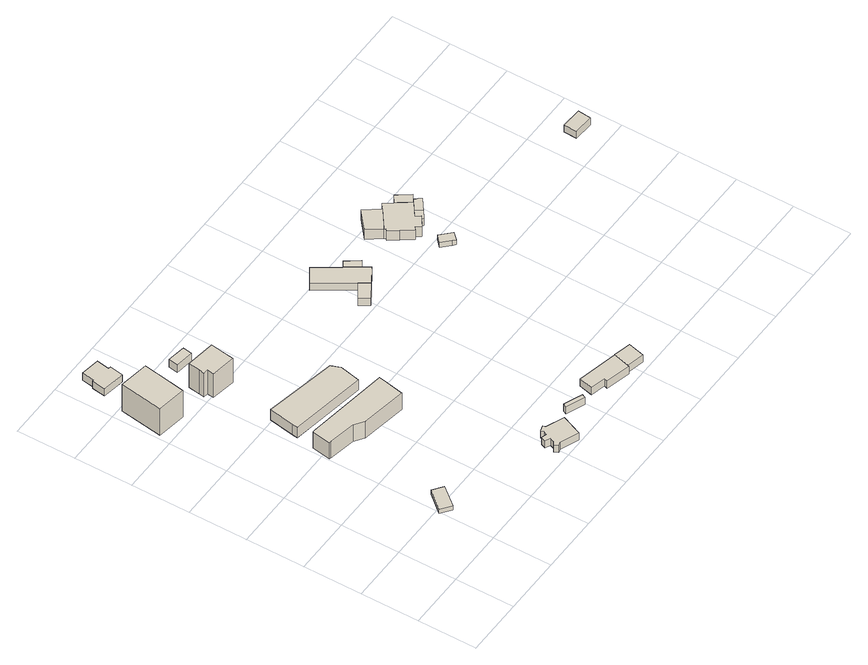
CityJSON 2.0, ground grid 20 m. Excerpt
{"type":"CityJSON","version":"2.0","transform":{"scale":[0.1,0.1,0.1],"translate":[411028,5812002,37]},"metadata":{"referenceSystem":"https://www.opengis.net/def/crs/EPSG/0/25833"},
"CityObjects":{
"building1":{"type":"Building","attributes":{"Gemeindeschluessel":"11000009","BezugspunktDach":"2200","function":"31001_2000","measuredHeight":3.46,"storeysAboveGround":1},"address":[{"country":"Germany","locality":"Berlin","thoroughfareNumber":"3 (2)","thoroughfareName":"Ingeborg-Hunzinger-Straße"}],"geometry":[{"type":"Solid","lod":"1","boundaries":[[[[0,1,2,3]],[[4,5,6,7]],[[4,7,3,2]],[[5,4,2,1]],[[6,5,1,0]],[[7,6,0,3]]]]}]},
"building2":{"type":"Building","attributes":{"Gemeindeschluessel":"11000009","BezugspunktDach":"2200","function":"31001_1010","measuredHeight":12.74,"storeysAboveGround":1},"address":[{"country":"Germany","locality":"Berlin","thoroughfareNumber":"2","thoroughfareName":"Alter Fischerweg"}],"geometry":[{"type":"Solid","lod":"1","boundaries":[[[[8,9,10,11]],[[12,13,14,15]],[[12,15,11,10]],[[13,12,10,9]],[[14,13,9,8]],[[15,14,8,11]]]]}]},
"building3":{"type":"Building","attributes":{"Gemeindeschluessel":"11000009","BezugspunktDach":"2200","function":"31001_2000","measuredHeight":3,"storeysAboveGround":1},"address":[{"country":"Germany","locality":"Berlin","thoroughfareNumber":"2 (2)","thoroughfareName":"Alter Fischerweg"}],"geometry":[{"type":"Solid","lod":"1","boundaries":[[[[16,17,18,19,20,21,22,23]],[[24,25,26,27,28,29,30,31]],[[24,31,23,22]],[[25,24,22,21]],[[26,25,21,20]],[[27,26,20,19]],[[28,27,19,18]],[[29,28,18,17]],[[30,29,17,16]],[[31,30,16,23]]]]}]},
"building4":{"type":"Building","attributes":{"name":"S-Bf. Rahnsdorf","Gemeindeschluessel":"11000009","BezugspunktDach":"2200","function":"31001_3095","measuredHeight":6.9,"storeysAboveGround":1},"address":[{"country":"Germany","locality":"Berlin","thoroughfareNumber":"3","thoroughfareName":"Ingeborg-Hunzinger-Straße"}],"geometry":[{"type":"Solid","lod":"1","boundaries":[[[[32,33,34,35,36,37,38,39,40,41]],[[42,43,44,45,46,47,48,49,50,51]],[[42,51,41,40]],[[43,42,40,39]],[[44,43,39,38]],[[45,44,38,37]],[[46,45,37,36]],[[47,46,36,35]],[[48,47,35,34]],[[49,48,34,33]],[[50,49,33,32]],[[51,50,32,41]]]]}]},
"building5":{"type":"Building","attributes":{"Gemeindeschluessel":"11000009","BezugspunktDach":"2200","function":"31001_2000","measuredHeight":2.27,"storeysAboveGround":1},"address":[{"country":"Germany","locality":"Berlin","thoroughfareNumber":"2 (1)","thoroughfareName":"Alter Fischerweg"}],"geometry":[{"type":"Solid","lod":"1","boundaries":[[[[52,53,54,55]],[[56,57,58,59]],[[56,59,55,54]],[[57,56,54,53]],[[58,57,53,52]],[[59,58,52,55]]]]}]},
"building6":{"type":"Building","attributes":{"Gemeindeschluessel":"11000009","BezugspunktDach":"2200","function":"31001_3095","measuredHeight":4.35,"storeysAboveGround":1},"address":[{"country":"Germany","locality":"Berlin","thoroughfareNumber":"3 (1)","thoroughfareName":"Ingeborg-Hunzinger-Straße"}],"geometry":[{"type":"Solid","lod":"1","boundaries":[[[[60,61,62,63,64,65]],[[66,67,68,69,70,71]],[[66,71,65,64]],[[67,66,64,63]],[[68,67,63,62]],[[69,68,62,61]],[[70,69,61,60]],[[71,70,60,65]]]]}]},
"building7":{"type":"Building","attributes":{"Gemeindeschluessel":"11000009","BezugspunktDach":"2200","function":"31001_1010","measuredHeight":10.51,"storeysAboveGround":1},"address":[{"country":"Germany","locality":"Berlin","thoroughfareNumber":"1","thoroughfareName":"Alter Fischerweg"}],"geometry":[{"type":"Solid","lod":"1","boundaries":[[[[72,73,74,75,76,77,78,79]],[[80,81,82,83,84,85,86,87]],[[80,87,79,78]],[[81,80,78,77]],[[82,81,77,76]],[[83,82,76,75]],[[84,83,75,74]],[[85,84,74,73]],[[86,85,73,72]],[[87,86,72,79]]]]}]},
"building8":{"type":"Building","attributes":{"Gemeindeschluessel":"11000009","BezugspunktDach":"2200","function":"31001_2000","measuredHeight":3.27,"storeysAboveGround":1},"address":[{"country":"Germany","locality":"Berlin","thoroughfareNumber":"1 (1)","thoroughfareName":"Alter Fischerweg"}],"geometry":[{"type":"Solid","lod":"1","boundaries":[[[[88,89,90,91]],[[92,93,94,95]],[[92,95,91,90]],[[93,92,90,89]],[[94,93,89,88]],[[95,94,88,91]]]]}]},
"building9":{"type":"Building","attributes":{"Gemeindeschluessel":"11000009","BezugspunktDach":"2200","function":"31001_1010","measuredHeight":3,"storeysAboveGround":1},"address":[{"country":"Germany","locality":"Berlin","thoroughfareNumber":"2","thoroughfareName":"Ingeborg-Hunzinger-Straße"}],"geometry":[{"type":"Solid","lod":"1","boundaries":[[[[96,97,98,99,100,101,102,103,104,105,106,107,108,109]],[[110,111,112,113,114,115,116,117,118,119,120,121,122,123]],[[110,123,109,108]],[[111,110,108,107]],[[112,111,107,106]],[[113,112,106,105]],[[114,113,105,104]],[[115,114,104,103]],[[116,115,103,102]],[[117,116,102,101]],[[118,117,101,100]],[[119,118,100,99]],[[120,119,99,98]],[[121,120,98,97]],[[122,121,97,96]],[[123,122,96,109]]]]}]},
"building10":{"type":"Building","attributes":{"Gemeindeschluessel":"11000009","BezugspunktDach":"2200","function":"51009_1610","measuredHeight":3,"storeysAboveGround":0},"address":[{"country":"Germany","locality":"Berlin"}],"geometry":[{"type":"Solid","lod":"1","boundaries":[[[[124,125,126,127]],[[128,129,130,131]],[[128,131,127,126]],[[129,128,126,125]],[[130,129,125,124]],[[131,130,124,127]]]]}]},
"building11":{"type":"Building","attributes":{"Gemeindeschluessel":"11000009","BezugspunktDach":"2200","function":"31001_2000","measuredHeight":3,"storeysAboveGround":1},"address":[{"country":"Germany","locality":"Berlin","thoroughfareNumber":"2 (2)","thoroughfareName":"Ingeborg-Hunzinger-Straße"}],"geometry":[{"type":"Solid","lod":"1","boundaries":[[[[132,133,134,135,136,137,138]],[[139,140,141,142,143,144,145]],[[139,145,138,137]],[[140,139,137,136]],[[141,140,136,135]],[[142,141,135,134]],[[143,142,134,133]],[[144,143,133,132]],[[145,144,132,138]]]]}]},
"building12":{"type":"Building","attributes":{"Gemeindeschluessel":"11000009","BezugspunktDach":"2200","function":"31001_2000","measuredHeight":3,"storeysAboveGround":1},"address":[{"country":"Germany","locality":"Berlin","thoroughfareNumber":"2 (3)","thoroughfareName":"Ingeborg-Hunzinger-Straße"}],"geometry":[{"type":"Solid","lod":"1","boundaries":[[[[146,147,148,149]],[[150,151,152,153]],[[150,153,149,148]],[[151,150,148,147]],[[152,151,147,146]],[[153,152,146,149]]]]}]},
"building13":{"type":"Building","attributes":{"Gemeindeschluessel":"11000009","function":"31001_2000"},"address":[{"country":"Germany","locality":"Berlin","thoroughfareNumber":"1","thoroughfareName":"Straße nach Fichtenau"}],"children":["building13-1","building13-2","building13-3"]},
"building13-1":{"type":"BuildingPart","attributes":{"BezugspunktDach":"2200","measuredHeight":2.96,"storeysAboveGround":1},"parents":["building13"],"geometry":[{"type":"Solid","lod":"1","boundaries":[[[[154,155,156,157,158,159,160,161,162]],[[163,164,165,166,167,168,169,170,171]],[[163,171,162,161]],[[164,163,161,160]],[[165,164,160,159]],[[167,166,158,157]],[[168,167,157,156]],[[169,168,156,155]],[[171,170,154,162]],[[166,165,159,158]],[[170,169,155,154]]]]}]},
"building13-2":{"type":"BuildingPart","attributes":{"BezugspunktDach":"2200","measuredHeight":2.96,"storeysAboveGround":1},"parents":["building13"],"geometry":[{"type":"Solid","lod":"1","boundaries":[[[[172,155,154,173]],[[170,169,174,175]],[[170,175,173,154]],[[174,169,155,172]],[[175,174,172,173]],[[169,170,154,155]]]]}]},
"building13-3":{"type":"BuildingPart","attributes":{"BezugspunktDach":"2200","measuredHeight":2.96,"storeysAboveGround":1},"parents":["building13"],"geometry":[{"type":"Solid","lod":"1","boundaries":[[[[158,176,177,159]],[[178,179,166,165]],[[178,165,159,177]],[[179,178,177,176]],[[166,179,176,158]],[[165,166,158,159]]]]}]},
"building14":{"type":"Building","attributes":{"Gemeindeschluessel":"11000009","BezugspunktDach":"2200","function":"31001_2723","measuredHeight":2.1,"storeysAboveGround":1},"address":[{"country":"Germany","locality":"Berlin","thoroughfareNumber":"1 (2)","thoroughfareName":"Straße nach Fichtenau"}],"geometry":[{"type":"Solid","lod":"1","boundaries":[[[[180,181,182,183,184,185]],[[186,187,188,189,190,191]],[[186,191,185,184]],[[187,186,184,183]],[[188,187,183,182]],[[189,188,182,181]],[[190,189,181,180]],[[191,190,180,185]]]]}]},
"building15":{"type":"Building","attributes":{"Gemeindeschluessel":"11000009","function":"31001_1010"},"address":[{"country":"Germany","locality":"Berlin","thoroughfareNumber":"3","thoroughfareName":"Straße nach Fichtenau"}],"children":["building15-1","building15-2","building15-3"]},
"building15-1":{"type":"BuildingPart","attributes":{"BezugspunktDach":"2200","measuredHeight":4.82,"storeysAboveGround":1},"parents":["building15"],"geometry":[{"type":"MultiSurface","lod":"1","boundaries":[[[192,193,194,195,196,197,198,199,200,201,202,203,204,205,206,207]],[[208,209,210,211,212,213,214,215,216,217,218,219,220,221,222,223]],[[208,223,207,206]],[[209,208,206,205]],[[211,210,204,203]],[[212,211,203,202]],[[224,225,202,201]],[[226,224,213,201,200]],[[215,214,200,199]],[[216,215,199,198]],[[217,216,198,197]],[[218,217,197,196]],[[219,218,196,195]],[[220,219,195,194]],[[221,220,194,193]],[[222,221,193,192]],[[223,222,192,207]],[[227,210,209,205,204]],[[213,212,225,224]],[[214,213,224,226]]]}]},
"building15-2":{"type":"BuildingPart","attributes":{"BezugspunktDach":"2200","measuredHeight":4.14,"storeysAboveGround":1},"parents":["building15"],"geometry":[{"type":"MultiSurface","lod":"1","boundaries":[[[228,229,230,231]],[[232,210,209,233]],[[232,233,231,230]],[[210,232,230,229]],[[234,205,204,235,229,228]],[[233,209,228,231]],[[209,210,235,204,205,234]]]}]},
"building15-3":{"type":"BuildingPart","attributes":{"BezugspunktDach":"2200","measuredHeight":3.72,"storeysAboveGround":1},"parents":["building15"],"geometry":[{"type":"MultiSurface","lod":"1","boundaries":[[[226,236,237,238,225]],[[239,240,241,214,212]],[[239,212,225,238]],[[240,239,238,237]],[[241,240,237,236]],[[214,241,236,226]],[[214,213,242]],[[212,242,213,224,225,243]],[[226,224,213,214]]]}]},
"building16":{"type":"Building","attributes":{"Gemeindeschluessel":"11000009","BezugspunktDach":"2200","function":"51009_1610","measuredHeight":3.36,"storeysAboveGround":0},"address":[{"country":"Germany","locality":"Berlin"}],"geometry":[{"type":"Solid","lod":"1","boundaries":[[[[244,245,246,247,248]],[[215,249,250,217,216]],[[215,216,248,247]],[[249,215,247,246]],[[250,249,246,245]],[[217,250,245,244]],[[216,217,244,248]]]]}]},
"building17":{"type":"Building","attributes":{"Gemeindeschluessel":"11000009","BezugspunktDach":"2200","function":"31001_2723","measuredHeight":2.96,"storeysAboveGround":1},"address":[{"country":"Germany","locality":"Berlin","thoroughfareNumber":"3 (1)","thoroughfareName":"Straße nach Fichtenau"}],"geometry":[{"type":"Solid","lod":"1","boundaries":[[[[251,252,253,254,255]],[[256,257,258,259,260]],[[256,260,255,254]],[[257,256,254,253]],[[258,257,253,252]],[[259,258,252,251]],[[260,259,251,255]]]]}]},
"building18":{"type":"Building","attributes":{"Gemeindeschluessel":"11000009","BezugspunktDach":"2200","function":"31001_2000","measuredHeight":2.88,"storeysAboveGround":1},"address":[{"country":"Germany","locality":"Berlin","thoroughfareNumber":"5","thoroughfareName":"Straße nach Fichtenau"}],"geometry":[{"type":"Solid","lod":"1","boundaries":[[[[261,262,263,264]],[[265,266,267,268]],[[265,268,264,263]],[[266,265,263,262]],[[267,266,262,261]],[[268,267,261,264]]]]}]}
},
"vertices":[
[225,158,25],[277,221,25],[243,247,25],[190,184,25],[243,247,8],[277,221,8],[225,158,8],[190,184,8],
[103,1021,124],[127,1168,124],[26,1184,124],[4,1036,124],[26,1184,13],[127,1168,13],[103,1021,13],[4,1036,13],
[126,1248,41],[134,1294,41],[125,1296,41],[132,1339,41],[68,1349,41],[62,1306,41],[57,1306,41],[50,1260,41],[57,1306,11],[62,1306,11],[68,1349,11],[132,1339,11],[125,1296,11],[134,1294,11],[126,1248,11],[50,1260,11],
[196,565,89],[287,547,89],[318,525,89],[473,499,89],[476,516,89],[488,576,89],[490,588,89],[210,630,89],[200,631,89],[189,566,89],[200,631,20],[210,630,20],[490,588,20],[488,576,20],[476,516,20],[473,499,20],[318,525,20],[287,547,20],[196,565,20],[189,566,20],
[178,1181,34],[183,1209,34],[128,1218,34],[123,1191,34],[128,1218,11],[183,1209,11],[178,1181,11],[123,1191,11],
[480,655,49],[495,725,49],[483,756,49],[239,804,49],[224,717,49],[221,699,49],[224,717,6],[239,804,6],[483,756,6],[495,725,6],[480,655,6],[221,699,6],
[230,1018,101],[227,996,101],[310,982,101],[316,1023,101],[322,1064,101],[223,1078,101],[217,1038,101],[214,1020,101],[217,1038,0],[223,1078,0],[322,1064,0],[316,1023,0],[310,982,0],[227,996,0],[230,1018,0],[214,1020,0],
[309,1126,41],[314,1158,41],[252,1168,41],[247,1135,41],[252,1168,9],[314,1158,9],[309,1126,9],[247,1135,9],
[586,24,41],[598,29,41],[660,3,41],[689,73,41],[629,98,41],[625,108,41],[606,102,41],[609,92,41],[604,79,41],[585,85,41],[579,68,41],[596,60,41],[591,46,41],[579,39,41],[591,46,11],[596,60,11],[579,68,11],[585,85,11],[604,79,11],[609,92,11],[606,102,11],[625,108,11],[629,98,11],[689,73,11],[660,3,11],[598,29,11],[586,24,11],[579,39,11],
[790,67,41],[795,79,41],[733,105,41],[728,92,41],[733,105,11],[795,79,11],[790,67,11],[728,92,11],
[884,61,40],[881,49,40],[965,28,40],[967,33,40],[982,89,40],[845,120,40],[834,73,40],[845,120,10],[982,89,10],[967,33,10],[965,28,10],[881,49,10],[884,61,10],[834,73,10],
[1026,19,41],[1040,75,41],[982,89,41],[967,33,41],[982,89,11],[1040,75,11],[1026,19,11],[967,33,11],
[816,877,37],[838,844,37],[893,879,37],[877,901,37],[877,902,37],[846,949,37],[845,948,37],[792,1030,37],[738,995,37],[792,1030,7],[845,948,7],[846,949,7],[877,902,7],[877,901,7],[893,879,7],[838,844,7],[816,877,7],[738,995,7],
[785,811,37],[764,843,37],[785,811,7],[764,843,7],
[899,917,37],[867,962,37],[867,962,7],[899,917,7],
[1115,743,32],[1124,735,32],[1145,757,32],[1139,763,32],[1110,792,32],[1088,770,32],[1110,792,11],[1139,763,11],[1145,757,11],[1124,735,11],[1115,743,11],[1088,770,11],
[1050,884,50],[1077,847,50],[1083,852,50],[1086,854,50],[1098,838,50],[1134,864,50],[1122,880,50],[1151,901,50],[1168,914,50],[1141,951,50],[1136,958,50],[1114,988,50],[1095,974,50],[1029,926,50],[1033,921,50],[1027,916,50],[1033,921,10],[1029,926,10],[1095,974,10],[1114,988,10],[1136,958,10],[1141,951,10],[1168,914,10],[1151,901,10],[1122,880,10],[1134,864,10],[1098,838,10],[1086,854,10],[1083,852,10],[1077,847,10],[1050,884,10],[1027,916,10],[1141,951,47],[1136,958,47],[1168,914,47],[1095,974,40],
[1029,926,51],[1095,974,51],[1058,1024,51],[996,972,51],[1058,1024,10],[996,972,10],[1029,926,31],[1095,974,28],
[1192,931,47],[1196,934,47],[1164,978,47],[1164,978,10],[1196,934,10],[1192,931,10],[1139,954,10],[1136,958,42],
[1134,864,38],[1139,857,38],[1167,878,38],[1151,901,38],[1122,880,38],[1167,878,10],[1139,857,10],
[1167,878,32],[1209,908,32],[1201,920,32],[1192,931,32],[1151,901,32],[1192,931,9],[1201,920,9],[1209,908,9],[1167,878,9],[1151,901,9],
[1744,672,40],[1748,717,40],[1678,721,40],[1676,677,40],[1678,721,11],[1748,717,11],[1744,672,11],[1676,677,11]
]}
